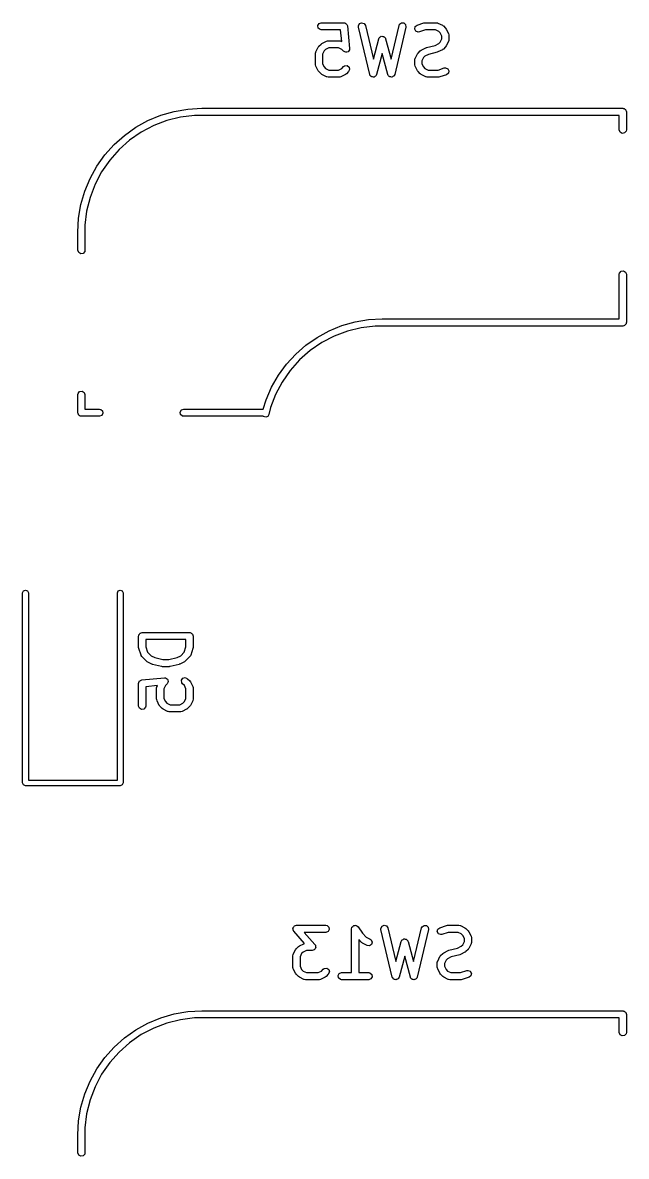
# Model space of a CAD drawing. Extents: x 32 to 254, y -135 to -26.
# Drawn here: x 117.42 to 130.17, y -49.58 to -25.66 of the extents above; entities that cross this region are included whole.
import ezdxf

# ---------------------------------------------------------------- set-up
doc = ezdxf.new("R2010")
doc.units = 0
doc.layers.add('BLACK', color=7, linetype='CONTINUOUS')

msp = doc.modelspace()

# ---------------------------------------------------------------- linework, layer by layer
at = {"layer": 'BLACK', "linetype": 'CONTINUOUS'}
for p, q in [((123.653, -25.7196), (123.679, -25.6752)), ((123.662, -25.7701), (123.653, -25.7196)), ((123.701, -25.8031), (123.662, -25.7701)), ((123.679, -25.6752), (123.727, -25.6576)), ((123.727, -25.8076), (123.701, -25.8031)), ((123.727, -25.6576), (124.203, -25.6576)), ((124.135, -25.8076), (123.727, -25.8076)), ((124.16, -26.0558), (124.135, -25.8076)), ((124.203, -25.6576), (124.207, -25.6583)), ((124.207, -25.6583), (124.209, -25.6578)), ((124.209, -25.6578), (124.211, -25.6591)), ((124.211, -25.6591), (124.229, -25.6621)), ((124.229, -25.6621), (124.241, -25.6724)), ((124.241, -25.6724), (124.255, -25.6789)), ((124.255, -25.6789), (124.26, -25.6884)), ((124.26, -25.6884), (124.268, -25.6951)), ((124.268, -25.6951), (124.271, -25.7108)), ((124.271, -25.7108), (124.278, -25.7252)), ((124.278, -25.7252), (124.325, -26.2013)), ((124.509, -25.724), (124.532, -25.6781)), ((124.511, -25.75), (124.509, -25.724)), ((124.749, -26.75), (124.511, -25.75)), ((124.532, -25.6781), (124.579, -25.6578)), ((124.579, -25.6578), (124.629, -25.6724)), ((124.629, -25.6724), (124.657, -25.7152)), ((124.657, -25.7152), (124.826, -26.4261)), ((125.199, -26.4261), (125.368, -25.7152)), ((125.514, -25.75), (125.276, -26.75)), ((125.368, -25.7152), (125.378, -25.6913)), ((125.378, -25.6913), (125.42, -25.6607)), ((125.42, -25.6607), (125.471, -25.6638)), ((125.471, -25.6638), (125.508, -25.699)), ((125.508, -25.699), (125.514, -25.75)), ((125.7, -25.7912), (125.711, -25.741)), ((125.725, -25.8364), (125.7, -25.7912)), ((125.711, -25.741), (125.751, -25.7091)), ((125.772, -25.8552), (125.725, -25.8364)), ((125.751, -25.7091), (125.894, -25.6615)), ((125.929, -25.8076), (125.798, -25.8514)), ((125.894, -25.6615), (125.916, -25.6582)), ((125.916, -25.6582), (125.917, -25.6576)), ((125.917, -25.6576), (126.155, -25.6576)), ((126.138, -25.8076), (125.929, -25.8076)), ((126.206, -25.8419), (126.138, -25.8076)), ((126.155, -25.6576), (126.181, -25.6621)), ((126.181, -25.6621), (126.184, -25.665)), ((126.184, -25.665), (126.189, -25.6655)), ((126.189, -25.6655), (126.284, -25.7132)), ((126.284, -25.7132), (126.302, -25.7265)), ((126.302, -25.7265), (126.304, -25.7272)), ((126.304, -25.7272), (126.351, -25.7748)), ((126.351, -25.7748), (126.364, -25.7932)), ((126.364, -25.7932), (126.365, -25.7943)), ((126.365, -25.7943), (126.413, -25.8896)), ((123.741, -26.0941), (123.836, -26.0465)), ((123.836, -26.0465), (123.861, -26.0391)), ((123.861, -26.0391), (123.865, -26.0401)), ((123.865, -26.0401), (123.87, -26.0386)), ((123.87, -26.0386), (124.108, -26.0386)), ((124.108, -26.0386), (124.133, -26.0431)), ((124.133, -26.0431), (124.137, -26.046)), ((124.137, -26.046), (124.141, -26.0465)), ((124.141, -26.0465), (124.16, -26.0558)), ((124.826, -26.4261), (124.94, -25.999)), ((124.94, -25.999), (124.951, -25.9754)), ((124.951, -25.9754), (124.957, -25.9714)), ((124.957, -25.9714), (124.96, -25.9652)), ((124.96, -25.9652), (124.977, -25.9571)), ((124.977, -25.9571), (124.993, -25.9459)), ((124.993, -25.9459), (125, -25.9465)), ((125, -25.9465), (125.006, -25.9436)), ((125.006, -25.9436), (125.025, -25.9487)), ((125.025, -25.9487), (125.044, -25.9503)), ((125.044, -25.9503), (125.049, -25.9552)), ((125.049, -25.9552), (125.056, -25.9569)), ((125.056, -25.9569), (125.067, -25.9728)), ((125.067, -25.9728), (125.08, -25.9866)), ((125.08, -25.9866), (125.081, -25.9934)), ((125.081, -25.9934), (125.085, -25.999)), ((125.085, -25.999), (125.199, -26.4261)), ((125.798, -25.8514), (125.772, -25.8552)), ((126.237, -25.8723), (126.206, -25.8419)), ((126.206, -26.0996), (126.237, -26.0691)), ((126.271, -25.9408), (126.237, -25.8723)), ((126.237, -26.0691), (126.271, -26.0006)), ((126.271, -26.0006), (126.271, -25.9408)), ((126.413, -26.0519), (126.365, -26.1471)), ((126.413, -25.8896), (126.42, -25.9145)), ((126.416, -26.044), (126.413, -26.0474)), ((126.413, -26.0474), (126.413, -26.0519)), ((126.421, -26.0183), (126.416, -26.044)), ((126.42, -25.9145), (126.419, -25.9189)), ((126.419, -25.9189), (126.421, -25.9231)), ((126.421, -25.9231), (126.421, -26.0183)), ((123.604, -26.304), (123.609, -26.2784)), ((123.604, -26.5421), (123.604, -26.304)), ((123.609, -26.2784), (123.612, -26.275)), ((123.612, -26.2705), (123.66, -26.1753)), ((123.612, -26.275), (123.612, -26.2705)), ((123.66, -26.1753), (123.673, -26.1573)), ((123.673, -26.1573), (123.674, -26.1558)), ((123.674, -26.1558), (123.721, -26.1082)), ((123.721, -26.1082), (123.74, -26.0953)), ((123.74, -26.0953), (123.741, -26.0941)), ((123.788, -26.2532), (123.754, -26.3218)), ((123.819, -26.2228), (123.788, -26.2532)), ((123.887, -26.1886), (123.819, -26.2228)), ((124.09, -26.1886), (123.887, -26.1886)), ((124.159, -26.2228), (124.09, -26.1886)), ((124.198, -26.2618), (124.159, -26.2228)), ((124.198, -26.262), (124.198, -26.2618)), ((124.198, -26.2625), (124.198, -26.262)), ((124.221, -26.2729), (124.198, -26.2625)), ((124.244, -26.2835), (124.221, -26.2729)), ((124.245, -26.2834), (124.244, -26.2835)), ((124.269, -26.2768), (124.245, -26.2836)), ((124.245, -26.2836), (124.245, -26.2834)), ((124.294, -26.2702), (124.269, -26.2768)), ((124.309, -26.2488), (124.294, -26.2697)), ((124.294, -26.2697), (124.294, -26.2698)), ((124.294, -26.2698), (124.294, -26.2702)), ((124.323, -26.2282), (124.309, -26.2488)), ((124.325, -26.2013), (124.323, -26.2273)), ((124.323, -26.2273), (124.323, -26.2277)), ((124.323, -26.2277), (124.323, -26.2282)), ((125.012, -26.3094), (124.894, -26.7519)), ((125.131, -26.7519), (125.012, -26.3094)), ((125.707, -26.4134), (125.755, -26.3181)), ((125.755, -26.3181), (125.768, -26.3001)), ((125.768, -26.3001), (125.769, -26.2986)), ((125.769, -26.2986), (125.817, -26.251)), ((125.817, -26.251), (125.835, -26.2382)), ((125.835, -26.2382), (125.836, -26.237)), ((125.836, -26.237), (125.931, -26.1893)), ((125.931, -26.1893), (125.944, -26.1857)), ((125.944, -26.1857), (125.947, -26.1837)), ((125.947, -26.1837), (126.129, -26.138)), ((126.174, -26.2816), (125.991, -26.3272)), ((126.129, -26.138), (126.206, -26.0996)), ((126.176, -26.2796), (126.174, -26.2816)), ((126.189, -26.2759), (126.176, -26.2796)), ((126.284, -26.2283), (126.189, -26.2759)), ((126.285, -26.2271), (126.284, -26.2283)), ((126.304, -26.2142), (126.285, -26.2271)), ((126.351, -26.1666), (126.304, -26.2142)), ((126.352, -26.1651), (126.351, -26.1666)), ((126.365, -26.1471), (126.352, -26.1651)), ((123.606, -26.5464), (123.604, -26.5421)), ((123.605, -26.5507), (123.606, -26.5464)), ((123.612, -26.5757), (123.605, -26.5507)), ((123.754, -26.3218), (123.754, -26.5244)), ((123.754, -26.5244), (123.788, -26.593)), ((125.699, -26.4469), (125.704, -26.4213)), ((125.699, -26.5421), (125.699, -26.4469)), ((125.701, -26.5464), (125.699, -26.5421)), ((125.7, -26.5507), (125.701, -26.5464)), ((125.707, -26.5757), (125.7, -26.5507)), ((125.704, -26.4213), (125.707, -26.4178)), ((125.707, -26.4178), (125.707, -26.4134)), ((125.884, -26.3961), (125.849, -26.4646)), ((125.849, -26.4646), (125.849, -26.5244)), ((125.849, -26.5244), (125.884, -26.593)), ((125.914, -26.3657), (125.884, -26.3961)), ((125.991, -26.3272), (125.914, -26.3657)), ((123.66, -26.6709), (123.612, -26.5757)), ((123.661, -26.672), (123.66, -26.6709)), ((123.674, -26.6904), (123.661, -26.672)), ((123.721, -26.738), (123.674, -26.6904)), ((123.723, -26.7387), (123.721, -26.738)), ((123.741, -26.7521), (123.723, -26.7387)), ((123.836, -26.7997), (123.741, -26.7521)), ((123.788, -26.593), (123.819, -26.6234)), ((123.819, -26.6234), (123.887, -26.6576)), ((123.887, -26.6576), (124.09, -26.6576)), ((124.09, -26.6576), (124.159, -26.6234)), ((124.237, -26.7521), (124.141, -26.7997)), ((124.159, -26.6234), (124.198, -26.5843)), ((124.198, -26.5843), (124.219, -26.5694)), ((124.219, -26.5694), (124.27, -26.5649)), ((124.238, -26.7509), (124.237, -26.7521)), ((124.256, -26.738), (124.238, -26.7509)), ((124.304, -26.6904), (124.256, -26.738)), ((124.27, -26.5649), (124.312, -26.5944)), ((124.325, -26.6439), (124.304, -26.6904)), ((124.312, -26.5944), (124.325, -26.6439)), ((124.753, -26.7566), (124.749, -26.75)), ((124.754, -26.7644), (124.753, -26.7566)), ((124.767, -26.7774), (124.754, -26.7644)), ((124.777, -26.7928), (124.767, -26.7774)), ((124.785, -26.7951), (124.777, -26.7928)), ((124.79, -26.8006), (124.785, -26.7951)), ((124.857, -26.7944), (124.842, -26.805)), ((124.874, -26.7871), (124.857, -26.7944)), ((124.877, -26.7801), (124.874, -26.7871)), ((124.884, -26.7756), (124.877, -26.7801)), ((124.894, -26.7519), (124.884, -26.7756)), ((125.135, -26.7584), (125.131, -26.7519)), ((125.136, -26.7662), (125.135, -26.7584)), ((125.149, -26.7789), (125.136, -26.7662)), ((125.16, -26.794), (125.149, -26.7789)), ((125.167, -26.796), (125.16, -26.794)), ((125.173, -26.8015), (125.167, -26.796)), ((125.239, -26.7935), (125.224, -26.8045)), ((125.256, -26.7857), (125.239, -26.7935)), ((125.259, -26.7786), (125.256, -26.7857)), ((125.266, -26.7739), (125.259, -26.7786)), ((125.276, -26.75), (125.266, -26.7739)), ((125.755, -26.6709), (125.707, -26.5757)), ((125.756, -26.672), (125.755, -26.6709)), ((125.769, -26.6904), (125.756, -26.672)), ((125.817, -26.738), (125.769, -26.6904)), ((125.818, -26.7387), (125.817, -26.738)), ((125.836, -26.7521), (125.818, -26.7387)), ((125.931, -26.7997), (125.836, -26.7521)), ((125.884, -26.593), (125.914, -26.6234)), ((125.914, -26.6234), (125.983, -26.6576)), ((125.983, -26.6576), (126.191, -26.6576)), ((126.191, -26.6576), (126.322, -26.6138)), ((126.37, -26.7562), (126.227, -26.8038)), ((126.322, -26.6138), (126.348, -26.61)), ((126.348, -26.61), (126.396, -26.6289)), ((126.41, -26.7243), (126.37, -26.7562)), ((126.396, -26.6289), (126.42, -26.674)), ((126.42, -26.674), (126.41, -26.7243)), ((123.841, -26.8002), (123.836, -26.7997)), ((123.844, -26.8031), (123.841, -26.8002)), ((123.87, -26.8076), (123.844, -26.8031)), ((124.108, -26.8076), (123.87, -26.8076)), ((124.112, -26.8061), (124.108, -26.8076)), ((124.116, -26.8071), (124.112, -26.8061)), ((124.141, -26.7997), (124.116, -26.8071)), ((124.809, -26.8022), (124.79, -26.8006)), ((124.826, -26.8075), (124.809, -26.8022)), ((124.834, -26.8044), (124.826, -26.8075)), ((124.842, -26.805), (124.834, -26.8044)), ((125.192, -26.8025), (125.173, -26.8015)), ((125.209, -26.8073), (125.192, -26.8025)), ((125.217, -26.804), (125.209, -26.8073)), ((125.224, -26.8045), (125.217, -26.804)), ((125.936, -26.8002), (125.931, -26.7997)), ((125.939, -26.8031), (125.936, -26.8002)), ((125.965, -26.8076), (125.939, -26.8031)), ((126.203, -26.8076), (125.965, -26.8076)), ((126.205, -26.8071), (126.203, -26.8076)), ((126.227, -26.8038), (126.205, -26.8071)), ((120.621, -27.5306), (120.91, -27.4814)), ((120.91, -27.4814), (121.203, -27.465)), ((121.203, -27.465), (130.093, -27.465)), ((130.093, -27.465), (130.102, -27.4667)), ((130.102, -27.4667), (130.106, -27.4661)), ((130.106, -27.4661), (130.108, -27.4678)), ((130.108, -27.4678), (130.118, -27.4695)), ((130.118, -27.4695), (130.133, -27.482)), ((130.133, -27.482), (130.15, -27.4918)), ((130.15, -27.4918), (130.152, -27.4981)), ((130.152, -27.4981), (130.157, -27.5025)), ((130.157, -27.5025), (130.161, -27.5217)), ((119.811, -27.8658), (120.068, -27.724)), ((120.068, -27.724), (120.339, -27.6117)), ((120.468, -27.7223), (120.189, -27.8281)), ((120.339, -27.6117), (120.621, -27.5306)), ((120.757, -27.6509), (120.468, -27.7223)), ((121.053, -27.615), (120.757, -27.6509)), ((121.203, -27.615), (121.053, -27.615)), ((130.017, -27.615), (121.203, -27.615)), ((130.017, -27.921), (130.017, -27.615)), ((130.161, -27.5217), (130.167, -27.54)), ((130.167, -27.54), (130.167, -27.921)), ((119.572, -28.0355), (119.811, -27.8658)), ((119.925, -27.9666), (119.68, -28.136)), ((120.189, -27.8281), (119.925, -27.9666)), ((130.035, -27.9692), (130.017, -27.921)), ((130.079, -27.9949), (130.035, -27.9692)), ((130.13, -27.986), (130.079, -27.9949)), ((130.163, -27.9467), (130.13, -27.986)), ((130.167, -27.921), (130.163, -27.9467)), ((119.158, -28.4496), (119.353, -28.2309)), ((119.353, -28.2309), (119.572, -28.0355)), ((119.68, -28.136), (119.456, -28.3338)), ((118.988, -28.6887), (119.158, -28.4496)), ((119.456, -28.3338), (119.259, -28.557)), ((118.846, -28.9454), (118.988, -28.6887)), ((119.259, -28.557), (119.089, -28.8024)), ((118.734, -29.2163), (118.846, -28.9454)), ((119.089, -28.8024), (118.951, -29.0665)), ((118.951, -29.0665), (118.845, -29.3453)), ((118.653, -29.4981), (118.734, -29.2163)), ((118.845, -29.3453), (118.773, -29.6349)), ((118.604, -29.7872), (118.653, -29.4981)), ((118.773, -29.6349), (118.737, -29.9309)), ((118.587, -30.08), (118.604, -29.7872)), ((118.587, -30.461), (118.587, -30.08)), ((118.587, -30.08), (118.587, -30.08)), ((118.737, -29.9309), (118.737, -30.08)), ((118.737, -30.08), (118.737, -30.461)), ((118.605, -30.5092), (118.587, -30.461)), ((118.649, -30.5349), (118.605, -30.5092)), ((118.7, -30.526), (118.649, -30.5349)), ((118.733, -30.4867), (118.7, -30.526)), ((118.737, -30.461), (118.733, -30.4867)), ((130.017, -30.969), (130.022, -30.9433)), ((130.017, -31.91), (130.017, -30.969)), ((130.022, -30.9433), (130.055, -30.904)), ((130.055, -30.904), (130.106, -30.8951)), ((130.106, -30.8951), (130.15, -30.9208)), ((130.15, -30.9208), (130.167, -30.969)), ((130.167, -30.969), (130.167, -31.985)), ((123.894, -32.1612), (124.162, -32.0523)), ((124.162, -32.0523), (124.439, -31.9736)), ((124.439, -31.9736), (124.724, -31.9259)), ((124.864, -32.06), (124.568, -32.0957)), ((124.724, -31.9259), (125.012, -31.91)), ((125.012, -32.06), (124.864, -32.06)), ((125.012, -31.91), (125.012, -31.91)), ((125.012, -31.91), (130.017, -31.91)), ((130.093, -32.06), (125.012, -32.06)), ((125.012, -32.06), (125.012, -32.06)), ((130.111, -32.0533), (130.093, -32.06)), ((130.13, -32.05), (130.111, -32.0533)), ((130.134, -32.0448), (130.13, -32.05)), ((130.141, -32.0425), (130.134, -32.0448)), ((130.15, -32.0256), (130.141, -32.0425)), ((130.163, -32.0107), (130.15, -32.0256)), ((130.165, -32.0009), (130.163, -32.0107)), ((130.166, -31.998), (130.165, -32.0009)), ((130.167, -31.985), (130.166, -31.9947)), ((130.166, -31.9947), (130.166, -31.998)), ((123.403, -32.4638), (123.64, -32.299)), ((123.64, -32.299), (123.894, -32.1612)), ((124.001, -32.272), (123.738, -32.4099)), ((124.28, -32.1668), (124.001, -32.272)), ((124.568, -32.0957), (124.28, -32.1668)), ((123.186, -32.6539), (123.403, -32.4638)), ((123.738, -32.4099), (123.493, -32.5785)), ((122.991, -32.8667), (123.186, -32.6539)), ((123.27, -32.7754), (123.072, -32.9976)), ((123.493, -32.5785), (123.27, -32.7754)), ((122.82, -33.0997), (122.991, -32.8667)), ((123.072, -32.9976), (122.902, -33.242)), ((122.676, -33.3502), (122.82, -33.0997)), ((122.902, -33.242), (122.763, -33.505)), ((118.587, -33.509), (118.592, -33.4833)), ((118.592, -33.4833), (118.625, -33.444)), ((118.625, -33.444), (118.676, -33.4351)), ((118.676, -33.4351), (118.72, -33.4608)), ((118.72, -33.4608), (118.737, -33.509)), ((122.561, -33.6149), (122.676, -33.3502)), ((118.587, -33.89), (118.587, -33.509)), ((118.737, -33.509), (118.737, -33.815)), ((122.499, -33.815), (122.561, -33.6149)), ((122.763, -33.505), (122.657, -33.7829)), ((118.594, -33.9083), (118.587, -33.89)), ((118.598, -33.9275), (118.594, -33.9083)), ((118.603, -33.9318), (118.598, -33.9275)), ((118.605, -33.9382), (118.603, -33.9318)), ((118.622, -33.948), (118.605, -33.9382)), ((118.637, -33.9605), (118.622, -33.948)), ((118.647, -33.9622), (118.637, -33.9605)), ((118.649, -33.9639), (118.647, -33.9622)), ((118.653, -33.9633), (118.649, -33.9639)), ((118.662, -33.965), (118.653, -33.9633)), ((119.043, -33.965), (118.662, -33.965)), ((118.737, -33.815), (119.043, -33.815)), ((119.043, -33.815), (119.069, -33.8195)), ((119.092, -33.9475), (119.043, -33.965)), ((119.069, -33.8195), (119.108, -33.8525)), ((119.117, -33.903), (119.092, -33.9475)), ((119.108, -33.8525), (119.117, -33.903)), ((120.748, -33.877), (120.773, -33.8325)), ((120.757, -33.9275), (120.748, -33.877)), ((120.796, -33.9605), (120.757, -33.9275)), ((120.773, -33.8325), (120.822, -33.815)), ((120.822, -33.965), (120.796, -33.9605)), ((120.822, -33.815), (122.499, -33.815)), ((122.502, -33.965), (120.822, -33.965)), ((122.509, -33.9725), (122.502, -33.965)), ((122.554, -33.9838), (122.509, -33.9725)), ((122.597, -33.9664), (122.554, -33.9838)), ((122.621, -33.9271), (122.597, -33.9664)), ((122.657, -33.7829), (122.621, -33.9271)), ((122.621, -33.9271), (122.621, -33.9271)), ((117.422, -37.6925), (117.44, -37.6501)), ((117.422, -41.7025), (117.422, -37.6925)), ((117.44, -37.6501), (117.483, -37.6325)), ((117.483, -37.6325), (117.525, -37.6501)), ((117.525, -37.6501), (117.542, -37.6925)), ((117.542, -37.6925), (117.542, -41.6425)), ((119.422, -37.6925), (119.44, -37.6501)), ((119.422, -41.6425), (119.422, -37.6925)), ((119.44, -37.6501), (119.482, -37.6325)), ((119.482, -37.6325), (119.525, -37.6501)), ((119.525, -37.6501), (119.542, -37.6925)), ((119.542, -37.6925), (119.542, -41.7025)), ((119.87, -38.6044), (119.872, -38.5947)), ((119.87, -38.8425), (119.87, -38.6044)), ((119.871, -38.5914), (119.873, -38.5885)), ((119.872, -38.5947), (119.871, -38.5914)), ((119.873, -38.5885), (119.875, -38.5788)), ((119.875, -38.5788), (119.887, -38.5638)), ((119.887, -38.5638), (119.897, -38.547)), ((119.897, -38.547), (119.903, -38.5446)), ((119.903, -38.5446), (119.908, -38.5395)), ((119.908, -38.5395), (119.927, -38.5361)), ((119.927, -38.5361), (119.945, -38.5294)), ((119.945, -38.5294), (120.945, -38.5294)), ((120.87, -38.6794), (120.02, -38.6794)), ((120.02, -38.6794), (120.02, -38.8303)), ((120.87, -38.8303), (120.87, -38.6794)), ((120.945, -38.5294), (120.955, -38.5311)), ((120.955, -38.5311), (120.958, -38.5305)), ((120.958, -38.5305), (120.961, -38.5322)), ((120.961, -38.5322), (120.971, -38.5339)), ((120.971, -38.5339), (120.986, -38.5465)), ((120.986, -38.5465), (121.003, -38.5562)), ((121.003, -38.5562), (121.005, -38.5626)), ((121.005, -38.5626), (121.01, -38.5669)), ((121.01, -38.5669), (121.013, -38.5861)), ((121.013, -38.5861), (121.02, -38.6044)), ((121.02, -38.6044), (121.02, -38.8425)), ((119.871, -38.844), (119.87, -38.8425)), ((119.874, -38.8662), (119.871, -38.844)), ((119.922, -39.0091), (119.874, -38.8662)), ((120.02, -38.8303), (120.058, -38.9448)), ((120.058, -38.9448), (120.132, -39.019)), ((120.758, -39.019), (120.832, -38.9448)), ((120.832, -38.9448), (120.87, -38.8303)), ((121.016, -38.8662), (120.969, -39.0091)), ((121.02, -38.8425), (121.016, -38.8646)), ((121.016, -38.8646), (121.016, -38.8662)), ((119.924, -39.0126), (119.922, -39.0091)), ((119.925, -39.0171), (119.924, -39.0126)), ((119.94, -39.0384), (119.925, -39.0171)), ((120.035, -39.1336), (119.94, -39.0384)), ((120.036, -39.1343), (120.035, -39.1336)), ((120.054, -39.1477), (120.036, -39.1343)), ((120.15, -39.1953), (120.054, -39.1477)), ((120.132, -39.019), (120.209, -39.0574)), ((120.153, -39.1957), (120.15, -39.1953)), ((120.165, -39.201), (120.153, -39.1957)), ((120.355, -39.2486), (120.165, -39.201)), ((120.209, -39.0574), (120.383, -39.1008)), ((120.383, -39.1008), (120.507, -39.1008)), ((120.507, -39.1008), (120.681, -39.0574)), ((120.725, -39.201), (120.535, -39.2486)), ((120.681, -39.0574), (120.758, -39.019)), ((120.728, -39.199), (120.725, -39.201)), ((120.741, -39.1953), (120.728, -39.199)), ((120.836, -39.1477), (120.741, -39.1953)), ((120.837, -39.1465), (120.836, -39.1477)), ((120.855, -39.1336), (120.837, -39.1465)), ((120.951, -39.0384), (120.855, -39.1336)), ((120.952, -39.0343), (120.951, -39.0384)), ((120.956, -39.032), (120.952, -39.0343)), ((120.969, -39.0091), (120.956, -39.032)), ((120.359, -39.2482), (120.355, -39.2486)), ((120.374, -39.2508), (120.359, -39.2482)), ((120.517, -39.2508), (120.374, -39.2508)), ((120.52, -39.2496), (120.517, -39.2508)), ((120.535, -39.2486), (120.52, -39.2496)), ((119.87, -39.5988), (119.872, -39.596)), ((119.871, -39.6005), (119.87, -39.5988)), ((119.87, -39.6044), (119.871, -39.6005)), ((119.87, -40.0806), (119.87, -39.6044)), ((119.872, -39.596), (119.875, -39.5788)), ((119.875, -39.5788), (119.885, -39.5666)), ((119.885, -39.5666), (119.891, -39.552)), ((119.891, -39.552), (119.901, -39.5475)), ((119.901, -39.5475), (119.908, -39.5395)), ((119.908, -39.5395), (119.923, -39.5367)), ((119.923, -39.5367), (119.938, -39.5298)), ((119.938, -39.5298), (120.414, -39.4822)), ((120.268, -39.6475), (120.02, -39.6723)), ((120.02, -39.6723), (120.02, -40.0806)), ((120.251, -39.6996), (120.256, -39.674)), ((120.251, -39.9377), (120.251, -39.6996)), ((120.256, -39.674), (120.258, -39.6706)), ((120.258, -39.6706), (120.259, -39.6661)), ((120.259, -39.6661), (120.268, -39.6475)), ((120.435, -39.6488), (120.401, -39.7173)), ((120.401, -39.7173), (120.401, -39.92)), ((120.414, -39.4822), (120.44, -39.4841)), ((120.474, -39.6098), (120.435, -39.6488)), ((120.44, -39.4841), (120.44, -39.4844)), ((120.44, -39.4844), (120.441, -39.4843)), ((120.441, -39.4843), (120.461, -39.4988)), ((120.461, -39.4988), (120.482, -39.513)), ((120.475, -39.6094), (120.474, -39.6098)), ((120.485, -39.5861), (120.475, -39.6092)), ((120.475, -39.6092), (120.475, -39.6094)), ((120.482, -39.513), (120.482, -39.5135)), ((120.482, -39.5135), (120.483, -39.5138)), ((120.483, -39.5138), (120.489, -39.5381)), ((120.496, -39.5633), (120.485, -39.5861)), ((120.489, -39.5381), (120.496, -39.5624)), ((120.496, -39.5624), (120.496, -39.5628)), ((120.496, -39.5628), (120.496, -39.5633)), ((120.777, -39.5374), (120.807, -39.4953)), ((120.782, -39.5885), (120.777, -39.5374)), ((120.797, -39.6098), (120.782, -39.5885)), ((120.836, -39.6488), (120.797, -39.6098)), ((120.807, -39.4953), (120.856, -39.4821)), ((120.87, -39.7173), (120.836, -39.6488)), ((120.856, -39.4821), (120.903, -39.5038)), ((120.87, -39.92), (120.87, -39.7173)), ((120.903, -39.5038), (120.951, -39.5514)), ((120.951, -39.5514), (120.963, -39.5697)), ((120.963, -39.5697), (120.965, -39.5709)), ((120.965, -39.5709), (121.012, -39.6661)), ((121.012, -39.6661), (121.02, -39.6911)), ((121.02, -39.6911), (121.019, -39.6954)), ((121.019, -39.6954), (121.02, -39.6996)), ((121.02, -39.6996), (121.02, -39.9377)), ((120.253, -39.942), (120.251, -39.9377)), ((120.252, -39.9463), (120.253, -39.942)), ((120.259, -39.9713), (120.252, -39.9463)), ((120.401, -39.92), (120.435, -39.9885)), ((120.836, -39.9885), (120.87, -39.92)), ((121.02, -39.9377), (121.016, -39.9634)), ((119.888, -40.1288), (119.87, -40.0806)), ((119.932, -40.1545), (119.888, -40.1288)), ((119.983, -40.1455), (119.932, -40.1545)), ((120.016, -40.1062), (119.983, -40.1455)), ((120.02, -40.0806), (120.016, -40.1062)), ((120.307, -40.0665), (120.259, -39.9713)), ((120.308, -40.0676), (120.307, -40.0665)), ((120.321, -40.086), (120.308, -40.0676)), ((120.368, -40.1336), (120.321, -40.086)), ((120.37, -40.1343), (120.368, -40.1336)), ((120.388, -40.1477), (120.37, -40.1343)), ((120.483, -40.1953), (120.388, -40.1477)), ((120.435, -39.9885), (120.466, -40.019)), ((120.466, -40.019), (120.534, -40.0532)), ((120.487, -40.1958), (120.483, -40.1953)), ((120.491, -40.1987), (120.487, -40.1958)), ((120.534, -40.0532), (120.737, -40.0532)), ((120.737, -40.0532), (120.805, -40.019)), ((120.788, -40.1953), (120.763, -40.2027)), ((120.883, -40.1477), (120.788, -40.1953)), ((120.805, -40.019), (120.836, -39.9885)), ((120.885, -40.1465), (120.883, -40.1477)), ((120.903, -40.1336), (120.885, -40.1465)), ((120.951, -40.086), (120.903, -40.1336)), ((120.965, -40.0665), (120.951, -40.0845)), ((120.951, -40.0845), (120.951, -40.086)), ((121.012, -39.9713), (120.965, -40.0665)), ((121.013, -39.9668), (121.012, -39.9713)), ((121.016, -39.9634), (121.013, -39.9668)), ((120.517, -40.2032), (120.491, -40.1987)), ((120.755, -40.2032), (120.517, -40.2032)), ((120.759, -40.2017), (120.755, -40.2032)), ((120.763, -40.2027), (120.759, -40.2017)), ((117.44, -41.7449), (117.422, -41.7025)), ((117.483, -41.7625), (117.44, -41.7449)), ((119.482, -41.7625), (117.483, -41.7625)), ((117.542, -41.6425), (119.422, -41.6425)), ((119.525, -41.7449), (119.482, -41.7625)), ((119.542, -41.7025), (119.525, -41.7449)), ((123.132, -44.7584), (123.145, -44.7427)), ((123.145, -44.7427), (123.155, -44.7252)), ((123.155, -44.7252), (123.16, -44.7231)), ((123.16, -44.7231), (123.164, -44.7185)), ((123.164, -44.7185), (123.184, -44.7145)), ((123.184, -44.7145), (123.203, -44.7076)), ((123.203, -44.7076), (123.822, -44.7076)), ((123.822, -44.7076), (123.848, -44.7121)), ((123.848, -44.7121), (123.887, -44.7451)), ((124.374, -44.7494), (124.39, -44.7343)), ((124.39, -44.7343), (124.404, -44.7177)), ((124.404, -44.7177), (124.408, -44.7169)), ((124.408, -44.7169), (124.411, -44.7139)), ((124.411, -44.7139), (124.433, -44.7125)), ((124.433, -44.7125), (124.454, -44.7088)), ((124.454, -44.7088), (124.458, -44.7109)), ((124.458, -44.7109), (124.462, -44.7106)), ((124.462, -44.7106), (124.48, -44.7235)), ((124.48, -44.7235), (124.499, -44.7344)), ((124.499, -44.7344), (124.5, -44.7385)), ((124.5, -44.7385), (124.503, -44.741)), ((124.503, -44.741), (124.595, -44.8777)), ((124.986, -44.774), (125.009, -44.7281)), ((125.009, -44.7281), (125.056, -44.7077)), ((125.056, -44.7077), (125.105, -44.7224)), ((125.105, -44.7224), (125.133, -44.7652)), ((125.844, -44.7652), (125.855, -44.7413)), ((125.855, -44.7413), (125.896, -44.7107)), ((125.896, -44.7107), (125.947, -44.7138)), ((125.947, -44.7138), (125.984, -44.749)), ((126.227, -44.7591), (126.37, -44.7115)), ((126.37, -44.7115), (126.392, -44.7082)), ((126.392, -44.7082), (126.393, -44.7076)), ((126.393, -44.7076), (126.632, -44.7076)), ((126.632, -44.7076), (126.657, -44.7121)), ((126.657, -44.7121), (126.661, -44.715)), ((126.661, -44.715), (126.665, -44.7155)), ((126.665, -44.7155), (126.76, -44.7632)), ((123.129, -44.7696), (123.132, -44.7644)), ((123.133, -44.7895), (123.129, -44.7696)), ((123.132, -44.7644), (123.132, -44.7584)), ((123.133, -44.8097), (123.133, -44.7895)), ((123.137, -44.8171), (123.133, -44.8097)), ((123.138, -44.8201), (123.137, -44.8171)), ((123.141, -44.8224), (123.138, -44.8201)), ((123.147, -44.832), (123.141, -44.8224)), ((123.374, -45.0922), (123.147, -44.832)), ((123.822, -44.8576), (123.368, -44.8576)), ((123.368, -44.8576), (123.593, -45.1142)), ((123.87, -44.8401), (123.822, -44.8576)), ((123.896, -44.7956), (123.87, -44.8401)), ((123.887, -44.7451), (123.896, -44.7956)), ((124.366, -44.7826), (124.371, -44.757)), ((124.366, -45.7076), (124.366, -44.7826)), ((124.371, -44.757), (124.373, -44.7537)), ((124.373, -44.7537), (124.374, -44.7494)), ((124.595, -44.8777), (124.676, -44.9591)), ((124.676, -44.9591), (124.76, -45.0013)), ((124.987, -44.8), (124.986, -44.774)), ((125.225, -45.8), (124.987, -44.8)), ((125.133, -44.7652), (125.302, -45.4761)), ((125.675, -45.4761), (125.844, -44.7652)), ((125.99, -44.8), (125.752, -45.8)), ((125.984, -44.749), (125.99, -44.8)), ((126.176, -44.8412), (126.187, -44.791)), ((126.201, -44.8864), (126.176, -44.8412)), ((126.187, -44.791), (126.227, -44.7591)), ((126.249, -44.9052), (126.201, -44.8864)), ((126.274, -44.9014), (126.249, -44.9052)), ((126.406, -44.8576), (126.274, -44.9014)), ((126.614, -44.8576), (126.406, -44.8576)), ((126.682, -44.8919), (126.614, -44.8576)), ((126.713, -44.9223), (126.682, -44.8919)), ((126.747, -44.9908), (126.713, -44.9223)), ((126.76, -44.7632), (126.778, -44.7765)), ((126.778, -44.7765), (126.78, -44.7772)), ((126.78, -44.7772), (126.827, -44.8248)), ((126.827, -44.8248), (126.84, -44.8432)), ((126.84, -44.8432), (126.841, -44.8443)), ((126.841, -44.8443), (126.889, -44.9396)), ((126.889, -44.9396), (126.897, -44.9645)), ((126.897, -44.9645), (126.895, -44.9689)), ((126.895, -44.9689), (126.897, -44.9731)), ((126.897, -44.9731), (126.897, -45.0683)), ((123.184, -45.2253), (123.197, -45.2073)), ((123.197, -45.2073), (123.198, -45.2058)), ((123.198, -45.2058), (123.245, -45.1582)), ((123.245, -45.1582), (123.264, -45.1453)), ((123.264, -45.1453), (123.265, -45.1441)), ((123.265, -45.1441), (123.36, -45.0965)), ((123.36, -45.0965), (123.374, -45.0922)), ((123.585, -45.221), (123.579, -45.2231)), ((123.595, -45.2035), (123.585, -45.221)), ((123.593, -45.1142), (123.599, -45.1238)), ((123.607, -45.1878), (123.595, -45.2035)), ((123.599, -45.1238), (123.601, -45.1261)), ((123.601, -45.1261), (123.602, -45.1291)), ((123.602, -45.1291), (123.606, -45.1365)), ((123.606, -45.1365), (123.607, -45.1567)), ((123.607, -45.1567), (123.61, -45.1766)), ((123.61, -45.1766), (123.607, -45.1818)), ((123.607, -45.1818), (123.607, -45.1878)), ((124.579, -45.0737), (124.516, -45.0113)), ((124.516, -45.0113), (124.516, -45.7076)), ((124.58, -45.0744), (124.579, -45.0737)), ((124.598, -45.0878), (124.58, -45.0744)), ((124.693, -45.1354), (124.598, -45.0878)), ((124.744, -45.1413), (124.693, -45.1354)), ((124.787, -45.113), (124.744, -45.1413)), ((124.76, -45.0013), (124.781, -45.0168)), ((124.781, -45.0168), (124.802, -45.0638)), ((124.802, -45.0638), (124.787, -45.113)), ((125.302, -45.4761), (125.416, -45.049)), ((125.416, -45.049), (125.427, -45.0254)), ((125.427, -45.0254), (125.433, -45.0214)), ((125.433, -45.0214), (125.436, -45.0152)), ((125.436, -45.0152), (125.453, -45.0071)), ((125.453, -45.0071), (125.469, -44.9959)), ((125.469, -44.9959), (125.476, -44.9965)), ((125.476, -44.9965), (125.482, -44.9936)), ((125.482, -44.9936), (125.501, -44.9987)), ((125.501, -44.9987), (125.52, -45.0003)), ((125.52, -45.0003), (125.525, -45.0052)), ((125.525, -45.0052), (125.532, -45.0069)), ((125.532, -45.0069), (125.543, -45.0228)), ((125.543, -45.0228), (125.557, -45.0366)), ((125.557, -45.0366), (125.557, -45.0434)), ((125.557, -45.0434), (125.561, -45.049)), ((125.561, -45.049), (125.675, -45.4761)), ((126.423, -45.2337), (126.605, -45.188)), ((126.605, -45.188), (126.682, -45.1496)), ((126.682, -45.1496), (126.713, -45.1191)), ((126.713, -45.1191), (126.747, -45.0506)), ((126.747, -45.0506), (126.747, -44.9908)), ((126.827, -45.2166), (126.78, -45.2642)), ((126.828, -45.2151), (126.827, -45.2166)), ((126.841, -45.1971), (126.828, -45.2151)), ((126.889, -45.1019), (126.841, -45.1971)), ((126.89, -45.0974), (126.889, -45.1019)), ((126.892, -45.094), (126.89, -45.0974)), ((126.897, -45.0683), (126.892, -45.094)), ((123.128, -45.354), (123.132, -45.3284)), ((123.128, -45.5921), (123.128, -45.354)), ((123.132, -45.3284), (123.135, -45.325)), ((123.135, -45.325), (123.136, -45.3205)), ((123.136, -45.3205), (123.184, -45.2253)), ((123.312, -45.3032), (123.278, -45.3718)), ((123.278, -45.3718), (123.278, -45.5744)), ((123.343, -45.2728), (123.312, -45.3032)), ((123.411, -45.2386), (123.343, -45.2728)), ((123.536, -45.2386), (123.411, -45.2386)), ((123.555, -45.2317), (123.536, -45.2386)), ((123.575, -45.2277), (123.555, -45.2317)), ((123.579, -45.2231), (123.575, -45.2277)), ((125.489, -45.3594), (125.371, -45.8019)), ((125.607, -45.8019), (125.489, -45.3594)), ((126.184, -45.4634), (126.231, -45.3681)), ((126.231, -45.3681), (126.244, -45.3501)), ((126.244, -45.3501), (126.245, -45.3486)), ((126.245, -45.3486), (126.293, -45.301)), ((126.293, -45.301), (126.311, -45.2882)), ((126.311, -45.2882), (126.312, -45.287)), ((126.312, -45.287), (126.408, -45.2393)), ((126.36, -45.4461), (126.326, -45.5146)), ((126.39, -45.4157), (126.36, -45.4461)), ((126.467, -45.3772), (126.39, -45.4157)), ((126.408, -45.2393), (126.42, -45.2357)), ((126.42, -45.2357), (126.423, -45.2337)), ((126.65, -45.3316), (126.467, -45.3772)), ((126.653, -45.3296), (126.65, -45.3316)), ((126.665, -45.3259), (126.653, -45.3296)), ((126.76, -45.2783), (126.665, -45.3259)), ((126.761, -45.2771), (126.76, -45.2783)), ((126.78, -45.2642), (126.761, -45.2771)), ((123.13, -45.5964), (123.128, -45.5921)), ((123.128, -45.6007), (123.13, -45.5964)), ((123.136, -45.6257), (123.128, -45.6007)), ((123.184, -45.7209), (123.136, -45.6257)), ((123.278, -45.5744), (123.312, -45.643)), ((123.312, -45.643), (123.343, -45.6734)), ((123.343, -45.6734), (123.411, -45.7076)), ((123.661, -45.7076), (123.73, -45.6734)), ((123.73, -45.6734), (123.769, -45.6343)), ((123.769, -45.6343), (123.79, -45.6194)), ((123.79, -45.6194), (123.841, -45.6149)), ((123.841, -45.6149), (123.883, -45.6444)), ((123.897, -45.6939), (123.875, -45.7404)), ((123.883, -45.6444), (123.897, -45.6939)), ((126.176, -45.4969), (126.18, -45.4713)), ((126.176, -45.5921), (126.176, -45.4969)), ((126.177, -45.5964), (126.176, -45.5921)), ((126.176, -45.6007), (126.177, -45.5964)), ((126.184, -45.6257), (126.176, -45.6007)), ((126.18, -45.4713), (126.183, -45.4678)), ((126.183, -45.4678), (126.184, -45.4634)), ((126.231, -45.7209), (126.184, -45.6257)), ((126.326, -45.5146), (126.326, -45.5744)), ((126.326, -45.5744), (126.36, -45.643)), ((126.36, -45.643), (126.39, -45.6734)), ((126.39, -45.6734), (126.459, -45.7076)), ((126.667, -45.7076), (126.798, -45.6638)), ((126.798, -45.6638), (126.824, -45.66)), ((126.824, -45.66), (126.872, -45.6789)), ((126.872, -45.6789), (126.896, -45.724)), ((123.185, -45.722), (123.184, -45.7209)), ((123.198, -45.7404), (123.185, -45.722)), ((123.245, -45.788), (123.198, -45.7404)), ((123.247, -45.7887), (123.245, -45.788)), ((123.265, -45.8021), (123.247, -45.7887)), ((123.36, -45.8497), (123.265, -45.8021)), ((123.364, -45.8502), (123.36, -45.8497)), ((123.368, -45.8531), (123.364, -45.8502)), ((123.393, -45.8576), (123.368, -45.8531)), ((123.679, -45.8576), (123.393, -45.8576)), ((123.411, -45.7076), (123.661, -45.7076)), ((123.683, -45.8561), (123.679, -45.8576)), ((123.688, -45.8571), (123.683, -45.8561)), ((123.713, -45.8497), (123.688, -45.8571)), ((123.808, -45.8021), (123.713, -45.8497)), ((123.809, -45.8009), (123.808, -45.8021)), ((123.827, -45.788), (123.809, -45.8009)), ((123.875, -45.7404), (123.827, -45.788)), ((124.081, -45.7696), (124.107, -45.7252)), ((124.09, -45.8201), (124.081, -45.7696)), ((124.13, -45.8531), (124.09, -45.8201)), ((124.107, -45.7252), (124.155, -45.7076)), ((124.155, -45.8576), (124.13, -45.8531)), ((124.155, -45.7076), (124.366, -45.7076)), ((124.727, -45.8576), (124.155, -45.8576)), ((124.516, -45.7076), (124.727, -45.7076)), ((124.727, -45.7076), (124.752, -45.7121)), ((124.775, -45.8401), (124.727, -45.8576)), ((124.752, -45.7121), (124.792, -45.7451)), ((124.801, -45.7956), (124.775, -45.8401)), ((124.792, -45.7451), (124.801, -45.7956)), ((125.23, -45.8066), (125.225, -45.8)), ((125.23, -45.8144), (125.23, -45.8066)), ((125.243, -45.8274), (125.23, -45.8144)), ((125.253, -45.8428), (125.243, -45.8274)), ((125.261, -45.8451), (125.253, -45.8428)), ((125.267, -45.8506), (125.261, -45.8451)), ((125.285, -45.8522), (125.267, -45.8506)), ((125.303, -45.8575), (125.285, -45.8522)), ((125.31, -45.8544), (125.303, -45.8575)), ((125.318, -45.855), (125.31, -45.8544)), ((125.333, -45.8444), (125.318, -45.855)), ((125.35, -45.8371), (125.333, -45.8444)), ((125.353, -45.8301), (125.35, -45.8371)), ((125.36, -45.8256), (125.353, -45.8301)), ((125.371, -45.8019), (125.36, -45.8256)), ((125.611, -45.8084), (125.607, -45.8019)), ((125.612, -45.8162), (125.611, -45.8084)), ((125.626, -45.8289), (125.612, -45.8162)), ((125.636, -45.844), (125.626, -45.8289)), ((125.644, -45.846), (125.636, -45.844)), ((125.649, -45.8515), (125.644, -45.846)), ((125.668, -45.8525), (125.649, -45.8515)), ((125.686, -45.8573), (125.668, -45.8525)), ((125.693, -45.854), (125.686, -45.8573)), ((125.701, -45.8545), (125.693, -45.854)), ((125.715, -45.8435), (125.701, -45.8545)), ((125.732, -45.8357), (125.715, -45.8435)), ((125.735, -45.8286), (125.732, -45.8357)), ((125.742, -45.8239), (125.735, -45.8286)), ((125.752, -45.8), (125.742, -45.8239)), ((126.232, -45.722), (126.231, -45.7209)), ((126.245, -45.7404), (126.232, -45.722)), ((126.293, -45.788), (126.245, -45.7404)), ((126.294, -45.7887), (126.293, -45.788)), ((126.312, -45.8021), (126.294, -45.7887)), ((126.408, -45.8497), (126.312, -45.8021)), ((126.412, -45.8502), (126.408, -45.8497)), ((126.415, -45.8531), (126.412, -45.8502)), ((126.441, -45.8576), (126.415, -45.8531)), ((126.679, -45.8576), (126.441, -45.8576)), ((126.459, -45.7076), (126.667, -45.7076)), ((126.681, -45.8571), (126.679, -45.8576)), ((126.703, -45.8538), (126.681, -45.8571)), ((126.846, -45.8062), (126.703, -45.8538)), ((126.886, -45.7743), (126.846, -45.8062)), ((126.896, -45.724), (126.886, -45.7743)), ((120.339, -46.6617), (120.621, -46.5806)), ((120.621, -46.5806), (120.91, -46.5314)), ((120.91, -46.5314), (121.203, -46.515)), ((121.203, -46.515), (130.093, -46.515)), ((130.093, -46.515), (130.102, -46.5167)), ((130.102, -46.5167), (130.106, -46.5161)), ((130.106, -46.5161), (130.108, -46.5178)), ((130.108, -46.5178), (130.118, -46.5195)), ((130.118, -46.5195), (130.133, -46.532)), ((130.133, -46.532), (130.15, -46.5418)), ((130.15, -46.5418), (130.152, -46.5481)), ((130.152, -46.5481), (130.157, -46.5525)), ((130.157, -46.5525), (130.161, -46.5717)), ((130.161, -46.5717), (130.167, -46.59)), ((130.167, -46.59), (130.167, -46.971)), ((119.811, -46.9158), (120.068, -46.774)), ((120.189, -46.8781), (119.925, -47.0166)), ((120.068, -46.774), (120.339, -46.6617)), ((120.468, -46.7723), (120.189, -46.8781)), ((120.757, -46.7009), (120.468, -46.7723)), ((121.053, -46.665), (120.757, -46.7009)), ((121.203, -46.665), (121.053, -46.665)), ((130.017, -46.665), (121.203, -46.665)), ((130.017, -46.971), (130.017, -46.665)), ((119.353, -47.2809), (119.572, -47.0855)), ((119.572, -47.0855), (119.811, -46.9158)), ((119.925, -47.0166), (119.68, -47.186)), ((130.035, -47.0192), (130.017, -46.971)), ((130.079, -47.0449), (130.035, -47.0192)), ((130.13, -47.036), (130.079, -47.0449)), ((130.163, -46.9967), (130.13, -47.036)), ((130.167, -46.971), (130.163, -46.9967)), ((119.158, -47.4996), (119.353, -47.2809)), ((119.68, -47.186), (119.456, -47.3838)), ((118.988, -47.7387), (119.158, -47.4996)), ((119.259, -47.607), (119.089, -47.8524)), ((119.456, -47.3838), (119.259, -47.607)), ((118.846, -47.9954), (118.988, -47.7387)), ((119.089, -47.8524), (118.951, -48.1165)), ((118.734, -48.2663), (118.846, -47.9954)), ((118.653, -48.5481), (118.734, -48.2663)), ((118.951, -48.1165), (118.845, -48.3953)), ((118.604, -48.8372), (118.653, -48.5481)), ((118.845, -48.3953), (118.773, -48.6849)), ((118.773, -48.6849), (118.737, -48.9809)), ((118.587, -49.13), (118.604, -48.8372)), ((118.737, -48.9809), (118.737, -49.13)), ((118.587, -49.511), (118.587, -49.13)), ((118.587, -49.13), (118.587, -49.13)), ((118.737, -49.13), (118.737, -49.511)), ((118.605, -49.5592), (118.587, -49.511)), ((118.737, -49.511), (118.733, -49.5367)), ((118.649, -49.5849), (118.605, -49.5592)), ((118.7, -49.576), (118.649, -49.5849)), ((118.733, -49.5367), (118.7, -49.576))]:
    msp.add_line(p, q, dxfattribs=at)

doc.saveas('drawing.dxf')
